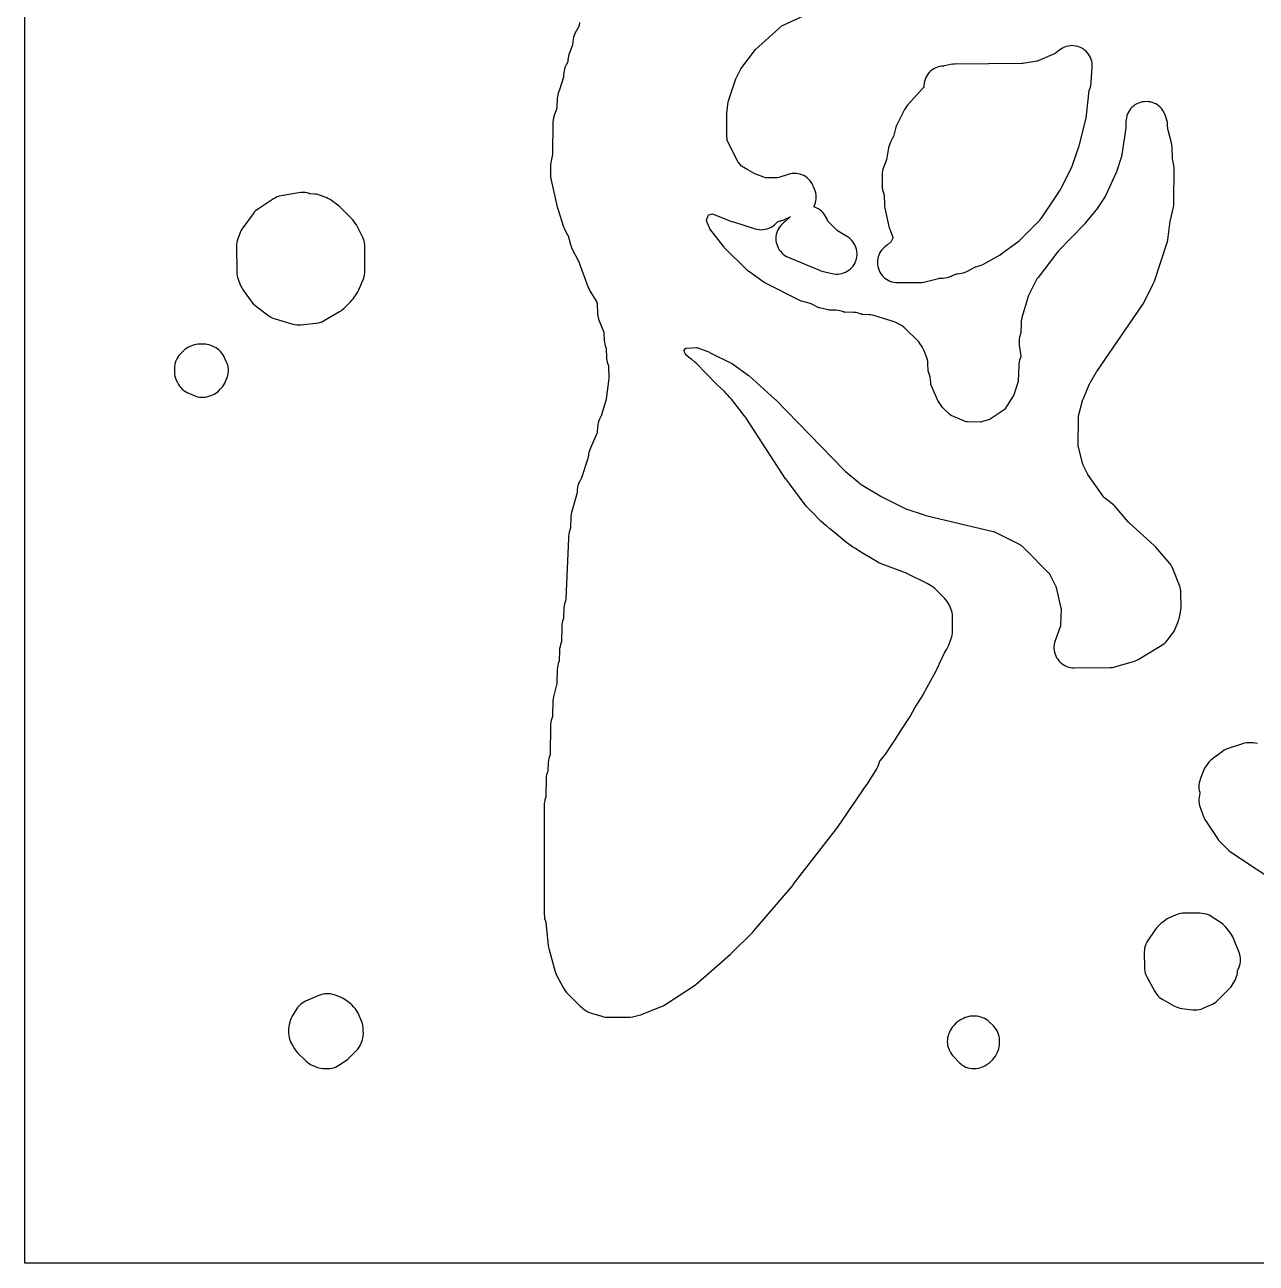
# Model space of a CAD drawing. Header units: millimetres. Extents: x 0 to 300, y 0 to 300.
# Drawn here: x 0 to 152.3, y 0 to 153.2 of the extents above; entities that cross this region are included whole.
import ezdxf

# ---------------------------------------------------------------- set-up
doc = ezdxf.new("R2010")
doc.units = ezdxf.units.MM
doc.layers.add('CUT', color=7, linetype='CONTINUOUS')

msp = doc.modelspace()

# ---------------------------------------------------------------- linework, layer by layer
at = {"layer": 'CUT'}
for points in [[(299.9954, 299.9386), (299.9954, 0.0614), (299.9926, 0.0029), (299.9341, 0), (0.0614, 0), (0.0029, 0.0029), (0, 0.0614), (0, 299.9386), (0.0029, 299.9971), (0.0614, 300), (299.9341, 300), (299.9926, 299.9971)], [(106.3574, 130.7145), (106.3965, 130.4871), (106.8915, 128.2376), (106.9398, 128.0522), (107.0021, 127.8711), (107.3845, 126.8849), (107.3913, 126.8657), (107.4022, 126.8257), (107.3877, 126.7869), (107.3791, 126.7685), (107.1773, 126.363), (107.168, 126.3455), (107.1463, 126.311), (107.1181, 126.2815), (107.1034, 126.2682), (106.7314, 125.9493), (106.7165, 125.9372), (106.6204, 125.8698), (106.5456, 125.8227), (106.3536, 125.6735), (106.1769, 125.5065), (106.0173, 125.323), (105.8762, 125.1249), (105.7551, 124.914), (105.655, 124.6924), (105.577, 124.4621), (105.5217, 124.2253), (105.4896, 123.9842), (105.4812, 123.7412), (105.4964, 123.4985), (105.535, 123.2584), (105.5969, 123.0232), (105.6813, 122.7952), (105.7874, 122.5764), (105.9143, 122.3689), (106.0608, 122.1748), (106.2254, 121.9958), (106.4066, 121.8337), (106.6028, 121.6899), (106.8119, 121.5659), (107.0322, 121.4628), (107.2614, 121.3815), (107.4974, 121.3229), (107.738, 121.2876), (107.9809, 121.2757), (110.6314, 121.2757), (110.9337, 121.294), (111.2316, 121.3487), (113.0303, 121.7935), (113.0487, 121.7976), (113.1257, 121.809), (113.1445, 121.8105), (113.6059, 121.835), (113.8702, 121.8633), (114.13, 121.9194), (114.3824, 122.0028), (115.2774, 122.3523), (115.2939, 122.3583), (115.329, 122.3685), (115.3651, 122.3756), (115.3821, 122.3778), (115.6397, 122.4051), (115.8698, 122.4404), (116.0957, 122.4969), (116.3153, 122.5742), (116.5267, 122.6716), (117.5221, 123.1876), (117.5376, 123.1952), (117.5709, 123.2089), (117.6054, 123.2197), (117.6218, 123.2237), (117.8317, 123.2697), (118.0681, 123.3337), (118.2971, 123.4206), (118.5165, 123.5295), (120.6597, 124.7275), (120.9265, 124.8998), (122.8655, 126.3339), (123.0147, 126.4533), (123.1543, 126.5838), (125.5531, 129.0037), (125.7099, 129.1773), (125.8497, 129.3649), (128.0209, 132.5811), (128.1852, 132.8624), (129.4893, 135.472), (129.6248, 135.7995), (130.4199, 138.1863), (130.4738, 138.3719), (131.2864, 141.6326), (131.3464, 141.9709), (131.674, 145.03), (131.6766, 145.0496), (131.6849, 145.0894), (131.6971, 145.1283), (131.7045, 145.1466), (131.7415, 145.233), (131.8179, 145.4347), (131.8766, 145.6423), (131.9171, 145.8541), (131.9393, 146.0687), (132.0509, 147.9336), (132.0537, 148.1741), (132.0334, 148.4138), (131.9902, 148.6504), (131.9244, 148.8817), (131.8367, 149.1056), (131.7279, 149.3201), (131.5989, 149.5232), (131.4511, 149.7129), (131.2857, 149.8875), (131.1043, 150.0454), (130.9085, 150.1851), (130.7003, 150.3054), (130.4814, 150.4052), (130.254, 150.4834), (130.0201, 150.5394), (129.7819, 150.5727), (129.5416, 150.583), (129.3014, 150.5701), (129.0636, 150.5342), (128.8304, 150.4756), (128.6038, 150.3948), (128.3861, 150.2927), (128.1792, 150.1701), (127.985, 150.0282), (127.5497, 149.6768), (127.5358, 149.666), (127.5054, 149.6457), (127.4732, 149.6281), (127.4577, 149.6208), (125.3483, 148.6971), (125.3433, 148.695), (125.2959, 148.6785), (125.2715, 148.6723), (125.2479, 148.6678), (123.4466, 148.3655), (123.4413, 148.3647), (123.3626, 148.3576), (123.3439, 148.3571), (115.0806, 148.3119), (114.8053, 148.2952), (114.5335, 148.2483), (113.7696, 148.0724), (113.7506, 148.0685), (113.6714, 148.0583), (113.6521, 148.0572), (113.6505, 148.0571), (113.4022, 148.0368), (113.157, 147.9918), (112.9176, 147.9226), (112.6862, 147.8299), (112.4653, 147.7147), (112.2569, 147.578), (112.0631, 147.4213), (111.8859, 147.246), (111.727, 147.054), (111.5881, 146.8471), (111.4704, 146.6274), (111.3752, 146.3971), (111.3034, 146.1584), (111.2557, 145.9138), (111.2326, 145.6656), (111.234, 145.4686), (111.2329, 145.4436), (111.2091, 145.4117), (111.1964, 145.3971), (109.2156, 143.2304), (109.0717, 143.058), (108.9439, 142.8735), (108.8331, 142.6782), (107.9504, 140.9452), (107.8498, 140.7209), (107.7716, 140.4878), (107.4472, 139.3351), (107.4412, 139.3158), (107.4105, 139.238), (107.4017, 139.2198), (107.1039, 138.645), (107.0035, 138.4258), (106.9246, 138.1979), (106.8681, 137.9635), (106.58, 136.4529), (106.5762, 136.4351), (106.5555, 136.363), (106.5493, 136.3459), (106.2314, 135.5283), (106.1593, 135.3145), (106.1067, 135.0952), (106.074, 134.872), (106.0617, 134.6467), (106.0489, 133.3289), (106.0618, 133.0493), (106.1059, 132.7729), (106.1807, 132.5031), (106.2817, 132.2046), (106.2875, 132.186), (106.2966, 132.1468), (106.3018, 132.107), (106.3029, 132.0875), (106.3394, 130.9445)], [(26.2142, 122.5976), (26.2263, 122.368), (26.2594, 122.1406), (26.3133, 121.9172), (26.3874, 121.6996), (26.6581, 121.0111), (26.741, 120.8231), (26.8391, 120.6426), (26.9517, 120.4707), (28.0965, 118.8708), (28.2618, 118.664), (28.448, 118.4757), (28.653, 118.3083), (30.1998, 117.1761), (30.4385, 117.0214), (30.6932, 116.8949), (30.9607, 116.7981), (33.1611, 116.1406), (33.4027, 116.0814), (33.649, 116.0464), (33.8976, 116.0361), (34.1459, 116.0505), (35.9937, 116.2506), (36.245, 116.2908), (36.4909, 116.3564), (36.7288, 116.4466), (36.9564, 116.5606), (38.9458, 117.687), (39.133, 117.8042), (39.3092, 117.9375), (39.4729, 118.0858), (40.3218, 118.9263), (40.4723, 119.0891), (40.6077, 119.2646), (41.0633, 119.9122), (41.2077, 120.1434), (41.3261, 120.3889), (41.895, 121.7539), (41.9789, 121.9873), (42.0393, 122.2277), (42.0755, 122.473), (42.0873, 122.7207), (42.0812, 125.7398), (42.0696, 125.9754), (42.0358, 126.2088), (41.9802, 126.438), (41.9033, 126.661), (41.8056, 126.8757), (41.0198, 128.4078), (40.8928, 128.6273), (40.7441, 128.8328), (40.5755, 129.0222), (39.02, 130.5997), (38.8768, 130.7338), (38.7236, 130.8564), (37.9381, 131.4356), (37.7604, 131.5553), (37.573, 131.6593), (37.3774, 131.7469), (36.5916, 132.0591), (36.3418, 132.1434), (36.0845, 132.2009), (35.8225, 132.231), (35.3172, 132.2622), (35.2971, 132.264), (35.256, 132.2707), (35.2158, 132.2816), (35.1742, 132.2964), (34.9261, 132.3704), (34.6716, 132.4182), (34.4136, 132.4395), (34.1548, 132.434), (33.8979, 132.4018), (31.7067, 132.0107), (31.4628, 131.9544), (31.2258, 131.874), (30.9979, 131.7704), (30.7816, 131.6444), (28.8943, 130.4152), (28.7111, 130.2837), (28.5405, 130.1363), (28.3838, 129.9741), (28.2425, 129.7984), (26.9753, 128.0699), (26.849, 127.88), (26.7405, 127.6793), (26.6507, 127.4695), (26.3523, 126.6736), (26.282, 126.4565), (26.2318, 126.2338), (26.2021, 126.0075), (26.1932, 125.7794)], [(18.6066, 111.3744), (18.5488, 111.1334), (18.5152, 110.8879), (18.506, 110.6402), (18.5111, 110.238), (18.5287, 109.9715), (18.5747, 109.7083), (18.6485, 109.4516), (18.7493, 109.2042), (18.8886, 108.9085), (19.0062, 108.6882), (19.1451, 108.4807), (19.3041, 108.2881), (19.4815, 108.1123), (19.6755, 107.9551), (19.8843, 107.8181), (20.1056, 107.7026), (20.9372, 107.3202), (21.1548, 107.2322), (21.3798, 107.165), (21.61, 107.1193), (21.8436, 107.0953), (22.0783, 107.0934), (22.3122, 107.1134), (22.5432, 107.1554), (22.7693, 107.2188), (23.0222, 107.3027), (23.2293, 107.3818), (23.4286, 107.479), (23.6185, 107.5934), (23.7975, 107.7242), (23.9642, 107.8703), (24.19, 108.0866), (24.3536, 108.2591), (24.5002, 108.4462), (24.6282, 108.6465), (24.7367, 108.858), (24.9695, 109.3705), (25.06, 109.5992), (25.1277, 109.8358), (25.1718, 110.0778), (25.1919, 110.323), (25.1878, 110.569), (25.1595, 110.8134), (25.1073, 111.0539), (25.0318, 111.288), (24.9336, 111.5136), (24.6083, 112.1707), (24.4945, 112.3756), (24.3621, 112.569), (24.2121, 112.7492), (24.0459, 112.9145), (23.8649, 113.0635), (23.6708, 113.195), (23.4653, 113.3076), (23.2204, 113.4273), (23.0127, 113.5173), (22.7978, 113.5882), (22.5774, 113.6393), (22.3532, 113.6704), (22.1271, 113.681), (21.6574, 113.6818), (21.428, 113.6716), (21.2006, 113.6404), (20.9769, 113.5885), (20.7589, 113.5163), (20.5485, 113.4244), (20.2708, 113.2876), (20.0297, 113.1518), (19.805, 112.9901), (19.5996, 112.8045), (19.2299, 112.4313), (19.0644, 112.2469), (18.918, 112.0469), (18.7921, 111.8334), (18.688, 111.6085)], [(138.8012, 35.4354), (139.7755, 33.6157), (139.8979, 33.4111), (140.0393, 33.2191), (140.1983, 33.0415), (140.3735, 32.8798), (140.5633, 32.7355), (140.7659, 32.61), (142.22, 31.8027), (142.4375, 31.6954), (142.6644, 31.6096), (142.8986, 31.5463), (143.1377, 31.5059), (144.4888, 31.3449), (144.7505, 31.3276), (145.0125, 31.3378), (145.272, 31.3753), (145.5261, 31.4398), (145.7721, 31.5306), (146.7231, 31.9395), (146.9344, 32.0424), (147.1351, 32.1646), (147.3235, 32.3052), (147.4978, 32.4629), (149.0562, 34.0114), (149.2212, 34.1923), (149.3677, 34.3884), (149.4944, 34.598), (149.7191, 35.0145), (149.8203, 35.2253), (149.9015, 35.4447), (149.9617, 35.6707), (150.0006, 35.9013), (150.0331, 36.1699), (150.0355, 36.1865), (150.0431, 36.222), (150.0567, 36.2552), (150.0642, 36.2705), (150.1079, 36.3546), (150.207, 36.5698), (150.2853, 36.7933), (150.3422, 37.0234), (150.3769, 37.2577), (150.3894, 37.4943), (150.3794, 37.731), (150.347, 37.9657), (150.2926, 38.1963), (150.2165, 38.4207), (149.537, 40.1517), (149.4372, 40.3735), (149.3164, 40.5846), (149.1756, 40.7829), (148.5642, 41.5609), (148.3907, 41.7592), (148.1972, 41.9382), (147.9859, 42.0959), (146.907, 42.8157), (146.7135, 42.9325), (146.5102, 43.0313), (146.2989, 43.1114), (146.1459, 43.1616), (145.8935, 43.23), (145.6353, 43.2717), (145.3741, 43.2862), (143.467, 43.2919), (143.2359, 43.2819), (143.0066, 43.2506), (142.7813, 43.1982), (142.5618, 43.1252), (141.8449, 42.8494), (141.576, 42.7272), (141.3233, 42.5741), (140.7814, 42.2004), (140.5821, 42.0477), (140.3992, 41.8758), (140.0486, 41.5114), (139.904, 41.3473), (139.7743, 41.1713), (138.9244, 39.905), (138.7954, 39.6902), (138.6885, 39.4635), (138.6756, 39.4324), (138.5921, 39.1967), (138.5326, 38.9539), (138.4976, 38.7064), (138.4875, 38.4566), (138.5053, 36.5915), (138.5192, 36.351), (138.5562, 36.113), (138.6159, 35.8796), (138.6979, 35.653)], [(32.9074, 27.2824), (33.0193, 27.0815), (33.3811, 26.4973), (33.5522, 26.2544), (33.7509, 26.0336), (34.8189, 24.9799), (35.0061, 24.8128), (35.2092, 24.6654), (35.4259, 24.5391), (35.6543, 24.4351), (36.1303, 24.2466), (36.3541, 24.17), (36.5843, 24.1149), (36.8186, 24.0818), (37.055, 24.0711), (37.4789, 24.0718), (37.7244, 24.0843), (37.9676, 24.1209), (38.2059, 24.1812), (38.4372, 24.2646), (38.6592, 24.3703), (38.8697, 24.4973), (39.7982, 25.1217), (39.9966, 25.2699), (40.1794, 25.4371), (41.0266, 26.2925), (41.2031, 26.4908), (41.3576, 26.7067), (41.4883, 26.9377), (41.6213, 27.2048), (41.7149, 27.4172), (41.7885, 27.6373), (41.8413, 27.8633), (41.873, 28.0932), (41.8831, 28.3251), (41.8817, 28.8953), (41.8685, 29.1453), (41.8304, 29.3927), (41.7678, 29.6351), (41.6812, 29.87), (41.2321, 30.9226), (41.1316, 31.1309), (41.0122, 31.329), (40.8751, 31.5153), (40.7213, 31.6881), (40.4449, 31.9711), (40.2606, 32.1419), (40.06, 32.2933), (39.606, 32.6013), (39.3769, 32.7395), (39.1342, 32.8524), (38.433, 33.1341), (38.2158, 33.2099), (37.9927, 33.2655), (37.7653, 33.3003), (37.5358, 33.3141), (37.3999, 33.316), (37.1329, 33.3054), (36.8686, 33.2664), (36.61, 33.1994), (36.3599, 33.1052), (34.7402, 32.3939), (34.5133, 32.2802), (34.2991, 32.144), (34.0998, 31.9869), (33.9174, 31.8103), (33.7539, 31.6162), (33.611, 31.4064), (33.0856, 30.545), (32.9519, 30.2947), (32.8474, 30.0308), (32.7708, 29.8001), (32.7, 29.5408), (32.6574, 29.2754), (32.6436, 29.0069), (32.645, 28.3917), (32.6561, 28.1621), (32.6882, 27.9344), (32.7412, 27.7106), (32.8144, 27.4927)], [(115.7801, 24.6455), (115.9808, 24.4951), (116.1955, 24.3655), (116.4221, 24.2581), (116.6583, 24.174), (116.9017, 24.1139), (117.15, 24.0786), (117.4005, 24.0682), (117.4751, 24.0689), (117.704, 24.0815), (117.9308, 24.1149), (118.1535, 24.169), (118.3704, 24.2433), (118.5795, 24.3372), (118.8371, 24.4672), (119.0711, 24.6017), (119.2892, 24.7606), (119.4889, 24.9421), (119.7361, 25.1923), (119.9151, 25.3943), (120.0714, 25.6145), (120.203, 25.8503), (120.3269, 26.1036), (120.4178, 26.313), (120.4892, 26.5299), (120.5405, 26.7524), (120.5713, 26.9786), (120.5813, 27.2067), (120.5807, 27.5607), (120.5678, 27.8097), (120.5302, 28.0562), (120.4683, 28.2977), (120.3825, 28.5318), (120.2739, 28.7562), (120.1435, 28.9687), (119.9926, 29.1672), (119.8226, 29.3496), (119.3136, 29.844), (119.1317, 30.0043), (118.9351, 30.1463), (118.7256, 30.2685), (118.5053, 30.3699), (118.2763, 30.4494), (118.0406, 30.5064), (117.8004, 30.5403), (117.5582, 30.5507), (117.224, 30.5489), (116.9953, 30.5372), (116.7686, 30.5046), (116.5459, 30.4513), (116.329, 30.378), (116.1197, 30.2851), (115.8545, 30.1525), (115.6171, 30.0171), (115.396, 29.8567), (115.1937, 29.6731), (114.9447, 29.421), (114.7688, 29.2229), (114.6148, 29.0073), (114.4845, 28.7766), (114.3783, 28.563), (114.2838, 28.3478), (114.2098, 28.1248), (114.1572, 27.8958), (114.1262, 27.6628), (114.1173, 27.428), (114.1305, 27.1934), (114.1656, 26.961), (114.2224, 26.733), (114.3004, 26.5113), (114.3988, 26.298), (114.5186, 26.0674), (114.6437, 25.8532), (114.7895, 25.6525), (114.9545, 25.4672), (115.5956, 24.8152)]]:
    msp.add_lwpolyline(points, close=True, dxfattribs=at)
for points in [[(68.6125, 153.43), (68.5675, 153.0945), (68.564, 153.0734), (68.5527, 153.0287), (68.5364, 152.9856), (68.5271, 152.9663), (68.0647, 152.0703), (67.9612, 151.8426), (67.8811, 151.6056), (67.825, 151.3618), (67.7935, 151.1137), (67.76, 150.6738), (67.7581, 150.6551), (67.751, 150.6153), (67.74, 150.5764), (67.7336, 150.5588), (67.3961, 149.7037), (67.3244, 149.4955), (67.2713, 149.2818), (67.2371, 149.0642), (67.1952, 148.6895), (67.1929, 148.6724), (67.1854, 148.636), (67.1715, 148.6019), (67.1638, 148.5862), (66.9638, 148.2019), (66.8573, 147.9685), (66.7752, 147.7255), (66.7185, 147.4754), (66.6877, 147.2207), (66.6618, 146.8454), (66.6595, 146.8227), (66.6408, 146.7259), (66.6345, 146.704), (66.1296, 145.14), (65.996, 144.726), (65.9368, 144.5099), (65.8971, 144.2894), (65.8774, 144.0662), (65.8302, 142.977), (65.829, 142.9583), (65.8232, 142.9183), (65.8135, 142.8791), (65.8076, 142.8612), (65.4783, 141.9396), (65.3997, 141.674), (65.3509, 141.4012), (65.3327, 141.1247), (65.2917, 137.2302), (65.291, 137.2106), (65.2813, 137.1267), (65.2776, 137.1074), (65.1076, 136.3428), (65.0648, 136.089), (65.0483, 135.832), (65.0337, 134.6774), (65.0466, 134.3901), (65.0925, 134.1061), (65.8571, 130.6483), (65.9262, 130.3982), (66.6608, 128.1922), (66.7311, 128.0062), (66.8159, 127.8263), (67.1593, 127.1676), (67.1678, 127.1502), (67.1987, 127.0724), (67.2044, 127.0538), (67.5068, 125.9795), (67.5859, 125.744), (67.6879, 125.5176), (68.5404, 123.852), (68.5713, 123.7869), (68.5982, 123.7201), (69.7116, 120.691), (69.8007, 120.4791), (69.909, 120.2762), (70.7622, 118.8407), (70.7712, 118.8248), (70.7878, 118.7892), (70.7935, 118.7504), (70.7948, 118.7322), (70.8581, 117.3794), (70.8775, 117.1643), (70.9154, 116.9517), (70.9715, 116.7431), (71.0454, 116.5402), (71.629, 115.1302), (71.6351, 115.1146), (71.6458, 115.0802), (71.6503, 115.0449), (71.6513, 115.028), (71.6836, 114.1346), (71.7025, 113.905), (71.7425, 113.678), (71.8032, 113.4557), (71.8842, 113.24), (71.9048, 113.1919), (71.9112, 113.1759), (71.9227, 113.1404), (71.9274, 113.1039), (71.9284, 113.0864), (71.9664, 112.0377), (71.9822, 111.8334), (72.0146, 111.631), (72.0636, 111.432), (72.1969, 110.9724), (72.1982, 110.9672), (72.2084, 110.9175), (72.2113, 110.8913), (72.2125, 110.8678), (72.2478, 109.5073), (72.2479, 109.5025), (72.2445, 109.429), (72.2427, 109.4124), (71.925, 106.9097), (71.9243, 106.905), (71.9098, 106.8331), (71.9056, 106.8169), (71.3603, 104.9086), (71.3548, 104.8911), (71.3258, 104.8174), (71.3178, 104.8009), (71.1158, 104.4063), (71.01, 104.1704), (70.9291, 103.9249), (70.8741, 103.6722), (70.8454, 103.4153), (70.8042, 102.723), (70.8028, 102.7061), (70.7974, 102.6701), (70.7857, 102.636), (70.7791, 102.6202), (69.9325, 100.7237), (69.8423, 100.4911), (69.7757, 100.2506), (69.7335, 100.0047), (69.6903, 99.6473), (69.6875, 99.6285), (69.6695, 99.5485), (69.664, 99.5303), (68.8651, 97.1379), (68.8635, 97.1333), (68.8344, 97.0638), (68.8269, 97.0484), (68.6251, 96.6592), (68.5192, 96.4265), (68.4375, 96.1842), (68.3811, 95.9348), (68.3504, 95.6809), (68.3237, 95.2944), (68.3218, 95.2747), (68.3069, 95.1903), (68.302, 95.1711), (67.6377, 92.8622), (67.5882, 92.6586), (67.556, 92.4517), (67.5412, 92.2427), (67.5051, 90.9849), (67.5039, 90.9647), (67.498, 90.9216), (67.4875, 90.8794), (67.4811, 90.8603), (67.4119, 90.6719), (67.3353, 90.4243), (67.2848, 90.17), (67.2609, 89.9119), (67.2506, 89.6582), (66.9458, 82.1515), (66.9446, 82.133), (66.9391, 82.0936), (66.9297, 82.0549), (66.924, 82.0373), (66.84, 81.7966), (66.7684, 81.5524), (66.7221, 81.3022), (66.7014, 81.0486), (66.6639, 79.8163), (66.6636, 79.8108), (66.6579, 79.7616), (66.6493, 79.7333), (66.6406, 79.71), (66.6126, 79.6406), (66.5368, 79.4252), (66.4811, 79.2037), (66.4457, 78.9781), (66.4311, 78.7502), (66.3974, 76.9118), (66.3965, 76.892), (66.3912, 76.8496), (66.3815, 76.808), (66.3755, 76.7891), (66.2855, 76.5313), (66.2141, 76.2873), (66.1679, 76.0374), (66.1472, 75.784), (66.1097, 74.5513), (66.1094, 74.5458), (66.1037, 74.4966), (66.0951, 74.4684), (66.0864, 74.4451), (66.0543, 74.3655), (65.9793, 74.1525), (65.9239, 73.9337), (65.8884, 73.7108), (65.8732, 73.4856), (65.8364, 71.842), (65.8353, 71.8207), (65.8229, 71.7296), (65.8182, 71.7088), (65.4001, 70.0644), (65.3455, 69.7833), (65.3235, 69.4978), (65.2886, 67.7339), (65.2884, 67.7288), (65.2836, 67.68), (65.279, 67.6551), (65.2735, 67.633), (65.1297, 67.1066), (65.0824, 66.899), (65.0529, 66.6882), (65.0415, 66.4756), (65.0034, 63.035), (65.0026, 63.0147), (64.9974, 62.9711), (64.9874, 62.9284), (64.9812, 62.909), (64.8967, 62.6679), (64.826, 62.4282), (64.7795, 62.1827), (64.7578, 61.9338), (64.7213, 60.9505), (64.7203, 60.9329), (64.7153, 60.8953), (64.7034, 60.8594), (64.6855, 60.8159), (64.6873, 60.8151), (64.6186, 60.6347), (64.554, 60.3965), (64.5131, 60.1531), (64.4964, 59.9069), (64.4583, 57.82), (64.4572, 57.7973), (64.4435, 57.6998), (64.4383, 57.6776), (64.3244, 57.2514), (64.2772, 57.0373), (64.2488, 56.8199), (64.2397, 56.6009), (64.2677, 43.1172), (64.2796, 42.8786), (64.3142, 42.6423), (64.3713, 42.4103), (64.4022, 42.3218), (64.4018, 42.3217), (64.4401, 42.2014), (64.4485, 42.1614), (64.451, 42.1426), (64.7541, 39.2996), (64.7834, 39.1008), (64.8285, 38.9051), (65.5655, 36.2102), (65.6473, 35.9626), (65.7545, 35.7248), (66.5896, 34.1037), (66.7155, 33.8869), (66.8624, 33.6838), (67.0289, 33.4964), (68.7168, 31.7786), (68.8946, 31.6144), (69.0874, 31.4681), (69.415, 31.2438), (69.6366, 31.1084), (69.8709, 30.9967), (70.1156, 30.9099), (71.3743, 30.536), (71.6088, 30.4785), (71.8478, 30.4439), (72.089, 30.4325), (74.641, 30.4353), (74.9081, 30.4499), (75.1721, 30.4929), (76.0017, 30.6743), (76.2, 30.7262), (76.3934, 30.7943), (78.761, 31.7379), (78.9808, 31.838), (79.1898, 31.9589), (82.7405, 34.2476), (83.0309, 34.4663), (87.3185, 38.2123), (87.4443, 38.3302), (90.0682, 40.9628), (90.2001, 41.1058), (94.9984, 46.7349), (95.0748, 46.8292), (100.5353, 53.9036), (100.6176, 54.0166), (104.1845, 59.2149), (104.2437, 59.3053), (105.4031, 61.1621), (105.5259, 61.383), (105.6259, 61.6152), (105.7018, 61.8563), (105.7491, 62.0378), (105.7539, 62.0548), (105.7669, 62.0904), (105.7686, 62.0933), (105.7877, 62.1202), (105.7981, 62.133), (106.3286, 62.7544), (106.5246, 63.017), (107.203, 64.0627), (107.4837, 64.4469), (107.5909, 64.6061), (108.3248, 65.7918), (109.4418, 67.5136), (109.515, 67.6336), (110.1212, 68.6942), (111.1232, 70.3131), (111.1971, 70.4408), (112.5263, 72.9019), (112.7719, 73.3318), (112.8694, 73.5204), (112.9249, 73.64), (112.9789, 73.7401), (113.068, 73.9224), (113.134, 74.091), (113.8207, 75.5713), (114.0664, 75.9523), (114.2017, 76.1897), (114.3103, 76.4405), (114.6087, 77.2478), (114.677, 77.4617), (114.7259, 77.6808), (114.7548, 77.9035), (114.7637, 78.1278), (114.7568, 79.4261), (114.758, 79.97), (114.7449, 80.2314), (114.7046, 80.4899), (114.6374, 80.7428), (114.571, 80.9487), (114.4884, 81.1689), (114.3855, 81.3803), (114.2836, 81.5476), (114.2586, 81.6015), (114.1118, 81.8423), (113.9388, 82.0651), (113.793, 82.2324), (113.6524, 82.3811), (112.5687, 83.4365), (112.3549, 83.6223), (112.1215, 83.7827), (112.0933, 83.7998), (112.079, 83.8099), (112.0406, 83.8318), (111.8248, 83.9628), (111.641, 84.064), (109.1209, 85.3173), (109.1087, 85.3223), (109.104, 85.3247), (108.833, 85.4419), (105.7506, 86.5638), (105.672, 86.6032), (105.6424, 86.6181), (105.6109, 86.6339), (105.5112, 86.6838), (103.7241, 87.7621), (103.1923, 88.1023), (102.9183, 88.2776), (102.7523, 88.3838), (102.4458, 88.5799), (101.49, 89.2742), (100.1572, 90.3703), (99.5969, 90.8311), (99.2002, 91.1573), (99.1006, 91.2393), (98.478, 91.778), (97.3181, 92.9648), (96.7094, 93.5969), (96.6793, 93.63), (96.67, 93.6416), (94.6247, 96.3483), (94.1404, 96.9909), (94.119, 97.0226), (89.3226, 104.4096), (89.1918, 104.5924), (89.117, 104.6877), (89.1165, 104.6884), (89.1155, 104.6896), (87.4091, 106.862), (87.2192, 107.0771), (86.9167, 107.3825), (86.7543, 107.5814), (86.5445, 107.8081), (85.628, 108.6834), (83.0353, 111.3009), (82.8806, 111.4444), (82.4605, 111.8024), (82.265, 111.953), (82.0913, 112.0613), (81.782, 112.3567), (81.7781, 112.3606), (81.7454, 112.3975), (81.7302, 112.4226), (81.7187, 112.4445), (81.5649, 112.7575), (81.557, 112.7745), (81.5432, 112.8118), (81.5609, 112.8474), (81.5704, 112.8635), (81.7397, 113.1323), (81.7496, 113.1472), (81.7728, 113.1772), (81.8104, 113.1824), (81.8282, 113.1836), (83.1411, 113.237), (83.1604, 113.2373), (83.2019, 113.2347), (83.242, 113.2236), (83.2602, 113.217), (84.6885, 112.6581), (84.7388, 112.6371), (84.788, 112.6138), (87.4485, 111.2813), (87.4529, 111.2789), (87.519, 111.2393), (87.5334, 111.2295), (89.4967, 109.8162), (89.548, 109.7771), (89.5971, 109.7354), (92.7956, 106.8611), (92.8243, 106.8345), (92.8521, 106.8069), (101.3127, 98.1351), (101.4808, 97.9779), (103.1596, 96.5477), (103.3179, 96.4235), (103.4857, 96.3124), (106.0115, 94.7824), (106.1865, 94.6858), (108.6521, 93.4499), (108.9792, 93.314), (111.2588, 92.5514), (111.4735, 92.4901), (119.8161, 90.5058), (119.837, 90.5002), (119.925, 90.4682), (119.9446, 90.459), (123.0877, 88.8852), (123.1071, 88.8748), (123.1863, 88.8228), (123.2035, 88.8092), (123.63, 88.4514), (123.6744, 88.4123), (123.7168, 88.371), (126.7336, 85.2825), (126.7466, 85.2685), (126.7722, 85.2362), (126.7944, 85.2016), (126.8035, 85.1847), (127.5591, 83.689), (127.5689, 83.6681), (127.6025, 83.5746), (127.6083, 83.5524), (128.1816, 81.0209), (128.1826, 81.0159), (128.1897, 80.9674), (128.1911, 80.9421), (128.1911, 80.9193), (128.1427, 78.9352), (128.1417, 78.9152), (128.1361, 78.8723), (128.1259, 78.8303), (128.1196, 78.8113), (127.4621, 76.9844), (127.3916, 76.7542), (127.3435, 76.5184), (127.3184, 76.2791), (127.3164, 76.0384), (127.3375, 75.7987), (127.3816, 75.5621), (127.4482, 75.3308), (127.5368, 75.107), (127.6465, 74.8928), (127.7762, 74.6901), (127.9249, 74.5008), (128.0911, 74.3267), (128.2732, 74.1694), (128.4696, 74.0303), (128.6785, 73.9108), (128.8979, 73.8119), (129.1258, 73.7345), (129.3601, 73.6794), (129.5986, 73.6471), (129.8391, 73.6379), (134.2881, 73.6818), (134.5148, 73.6944), (134.7394, 73.7274), (134.96, 73.7807), (137.1539, 74.4172), (137.3586, 74.4863), (137.5566, 74.5728), (137.7464, 74.6761), (140.651, 76.4239), (140.8438, 76.5525), (141.0239, 76.6983), (141.1897, 76.8602), (141.3398, 77.0368), (141.9864, 77.8731), (142.1193, 78.0623), (142.234, 78.263), (142.3297, 78.4735), (142.6762, 79.3391), (142.7423, 79.5254), (142.7935, 79.7163), (142.9739, 80.5136), (143.0206, 80.7922), (143.0355, 81.0743), (143.0288, 82.9208), (143.0174, 83.1512), (142.9847, 83.3796), (142.9311, 83.604), (142.8571, 83.8224), (142.0767, 85.8177), (141.9592, 86.0744), (141.8135, 86.3162), (141.6414, 86.5401), (139.9127, 88.544), (139.7087, 88.7542), (136.6265, 91.5785), (136.5802, 91.6233), (136.5364, 91.6705), (134.8266, 93.6162), (134.6713, 93.7776), (134.5023, 93.9245), (133.561, 94.6712), (133.5472, 94.6827), (133.5192, 94.7096), (133.494, 94.7391), (133.4832, 94.7536), (131.516, 97.5542), (131.5132, 97.5583), (131.4742, 97.6238), (131.4662, 97.6392), (130.946, 98.7044), (130.9384, 98.721), (130.9109, 98.7948), (130.9057, 98.8123), (130.3443, 100.9204), (130.343, 100.9256), (130.3338, 100.9768), (130.3315, 101.0036), (130.331, 101.0277), (130.3376, 104.6944), (130.3377, 104.6999), (130.3422, 104.7521), (130.347, 104.7788), (130.3528, 104.8024), (130.8987, 106.804), (130.9234, 106.8835), (130.9536, 106.9611), (131.7253, 108.7564), (131.7585, 108.8271), (131.7962, 108.8954), (132.5969, 110.2403), (132.6169, 110.2728), (132.6381, 110.3047), (138.203, 118.4199), (138.3751, 118.7114), (139.5979, 121.1454), (139.7354, 121.4762), (141.2842, 126.1169), (141.3492, 126.3482), (141.3917, 126.5846), (141.6926, 128.8888), (141.7022, 128.9496), (141.7148, 129.0098), (142.0908, 130.5935), (142.1406, 130.8735), (142.1584, 131.1574), (142.1814, 135.4282), (142.165, 135.7278), (142.1128, 136.0233), (141.9827, 136.567), (141.9787, 136.586), (141.9677, 136.6692), (141.9666, 136.6886), (141.9303, 137.9775), (141.9057, 138.2637), (141.8484, 138.5452), (141.4308, 140.1268), (141.4264, 140.145), (141.4137, 140.2244), (141.4121, 140.243), (141.3793, 140.7898), (141.3438, 141.0853), (141.2734, 141.3745), (141.1115, 141.9012), (141.0283, 142.1311), (140.9231, 142.3516), (140.7969, 142.5609), (140.6509, 142.7569), (140.4864, 142.9376), (140.305, 143.1014), (140.1086, 143.2468), (139.8988, 143.3722), (139.6779, 143.4766), (139.4478, 143.5589), (139.2107, 143.6184), (138.969, 143.6544), (138.7249, 143.6666), (138.4808, 143.655), (138.239, 143.6196), (138.0018, 143.5607), (137.7715, 143.479), (137.5503, 143.3751), (137.3402, 143.2502), (137.1434, 143.1053), (136.9617, 142.942), (136.7967, 142.7616), (136.6502, 142.566), (136.5235, 142.3571), (136.4177, 142.1367), (136.334, 141.9071), (136.2731, 141.6705), (136.2356, 141.429), (136.2219, 141.185), (136.2176, 140.6046), (136.214, 140.5199), (136.2044, 140.4357), (135.6634, 136.8476), (135.6625, 136.8423), (135.6436, 136.7622), (135.6382, 136.7442), (135.0983, 135.1172), (135.0768, 135.0577), (135.0522, 134.9994), (133.7006, 132.0248), (133.6984, 132.0201), (133.6596, 131.95), (133.6498, 131.9347), (132.5581, 130.3127), (132.5244, 130.2652), (132.4885, 130.2195), (131.1466, 128.5936), (131.1167, 128.5588), (131.0855, 128.5252), (127.8757, 125.1944), (127.693, 124.9821), (125.3498, 121.9303), (125.2108, 121.7298), (125.092, 121.5166), (124.1793, 119.6723), (124.0929, 119.4772), (124.0235, 119.2755), (123.3414, 116.9801), (123.2888, 116.7699), (123.2545, 116.5559), (123.2389, 116.3398), (123.2032, 115.0962), (123.202, 115.075), (123.189, 114.9842), (123.1842, 114.9634), (123.0729, 114.5361), (123.0221, 114.2917), (122.996, 114.0434), (122.9947, 113.7938), (123.0183, 113.5453), (123.2125, 112.2127), (123.2146, 112.196), (123.2166, 112.16), (123.2088, 112.1246), (123.2043, 112.1089), (123.0705, 111.6818), (123.012, 111.46), (122.9742, 111.2336), (122.9572, 111.0048), (122.9048, 109.1443), (122.9038, 109.1262), (122.899, 109.0875), (122.8905, 109.0495), (122.8852, 109.0321), (122.3473, 107.3943), (122.3455, 107.3894), (122.3261, 107.3432), (122.314, 107.3203), (122.302, 107.3004), (121.2239, 105.6183), (121.213, 105.6022), (121.1869, 105.5696), (121.1547, 105.5431), (121.1388, 105.5319), (119.424, 104.3948), (119.4091, 104.3854), (119.3756, 104.3675), (119.3406, 104.3528), (119.3238, 104.3471), (118.373, 104.0491), (118.354, 104.0437), (118.3124, 104.0353), (118.2702, 104.0314), (118.2505, 104.0311), (116.584, 104.0503), (116.5658, 104.051), (116.527, 104.0552), (116.4897, 104.0669), (116.4727, 104.0735), (114.6046, 104.8626), (114.5854, 104.8713), (114.5459, 104.8935), (114.5091, 104.92), (114.4931, 104.9337), (113.6345, 105.7126), (113.6182, 105.7283), (113.5542, 105.8021), (113.541, 105.8204), (112.9551, 106.6895), (112.9453, 106.7048), (112.9079, 106.7737), (112.9005, 106.7902), (112.0951, 108.6936), (112.0876, 108.7126), (112.075, 108.7547), (112.067, 108.7979), (112.065, 108.8182), (112.0264, 109.3402), (111.9931, 109.6026), (111.9321, 109.86), (111.8444, 110.1094), (111.7818, 110.2611), (111.7758, 110.2767), (111.7651, 110.3109), (111.7607, 110.3461), (111.7597, 110.363), (111.7263, 111.2852), (111.7008, 111.562), (111.6447, 111.8342), (111.5588, 112.0985), (111.2664, 112.8525), (111.1537, 113.1017), (111.0144, 113.3371), (110.7422, 113.7447), (110.5876, 113.952), (110.4125, 114.1423), (108.9104, 115.6135), (108.725, 115.7779), (108.5241, 115.9231), (108.3099, 116.0478), (107.7481, 116.3385), (107.5356, 116.4361), (107.3151, 116.5134), (105.0416, 117.1928), (104.8428, 117.2434), (104.6404, 117.2776), (104.4359, 117.295), (103.6649, 117.329), (103.6437, 117.3305), (103.5983, 117.3378), (103.5541, 117.3501), (103.5341, 117.3575), (103.4395, 117.3959), (103.2296, 117.4704), (103.0138, 117.5259), (102.794, 117.562), (102.5718, 117.5784), (101.4277, 117.6116), (101.4103, 117.6125), (101.3731, 117.617), (101.3379, 117.6282), (101.3215, 117.6347), (101.2632, 117.6593), (101.0485, 117.7385), (100.8274, 117.7978), (100.6019, 117.8366), (100.3737, 117.8546), (99.5243, 117.8827), (99.5052, 117.8839), (99.4236, 117.8949), (99.4049, 117.8989), (98.2918, 118.1665), (98.2703, 118.1724), (98.1798, 118.2059), (98.1596, 118.2155), (97.5094, 118.549), (97.2823, 118.6515), (97.0462, 118.7309), (95.966, 119.0351), (95.9489, 119.0403), (95.8771, 119.0681), (95.861, 119.0757), (91.5426, 121.2373), (91.5378, 121.2398), (91.4676, 121.2823), (91.4523, 121.293), (89.4116, 122.7945), (89.3437, 122.8485), (89.2798, 122.9072), (86.6184, 125.5397), (86.5622, 125.5993), (86.5102, 125.6626), (84.7637, 127.9444), (84.7504, 127.9629), (84.7005, 128.0476), (84.6908, 128.0682), (84.3274, 128.903), (84.3205, 128.92), (84.3085, 128.9571), (84.3193, 128.9946), (84.3257, 129.0118), (84.5572, 129.592), (84.5644, 129.6089), (84.5824, 129.6436), (84.6185, 129.6587), (84.636, 129.6645), (85.0803, 129.7999), (87.4303, 128.8567), (87.6132, 128.7914), (87.6594, 128.7769), (90.3519, 127.9322), (90.5976, 127.8687), (90.8484, 127.8303), (91.1018, 127.8176), (91.3552, 127.8306), (91.606, 127.8693), (91.8516, 127.9332), (92.0894, 128.0216), (92.3171, 128.1337), (92.5322, 128.2683), (92.7325, 128.424), (92.9161, 128.5992), (92.9586, 128.6442), (93.0414, 128.7162), (93.1307, 128.7799), (93.2258, 128.8347), (93.3257, 128.8801), (93.4347, 128.9174), (93.4532, 128.9227), (93.5116, 128.938), (93.6026, 128.9596), (93.8884, 129.0456), (94.162, 129.1652), (94.6645, 129.4215), (94.7067, 129.4404), (94.6751, 129.4066), (94.1262, 128.8744), (94.1117, 128.861), (94.0798, 128.8357), (94.0647, 128.826), (93.8636, 128.6823), (93.6777, 128.5194), (93.5088, 128.3389), (93.3585, 128.1427), (93.2283, 127.9325), (93.1195, 127.7106), (93.0332, 127.479), (92.9702, 127.2399), (92.9311, 126.9959), (92.9162, 126.7491), (92.9259, 126.5021), (92.9598, 126.2573), (93.0178, 126.017), (93.0992, 125.7836), (93.2033, 125.5594), (93.329, 125.3466), (93.4751, 125.1472), (93.6401, 124.9632), (93.8226, 124.7964), (94.0206, 124.6485), (94.2322, 124.5208), (94.4555, 124.4147), (98.2976, 122.8155), (98.473, 122.7501), (98.6527, 122.698), (99.8573, 122.3973), (100.097, 122.3498), (100.3403, 122.3259), (100.5847, 122.3259), (100.8279, 122.3497), (101.0677, 122.3972), (101.3016, 122.4678), (101.5276, 122.561), (101.7434, 122.6758), (101.9469, 122.8111), (102.1363, 122.9657), (102.3096, 123.1379), (102.4653, 123.3263), (102.6019, 123.529), (102.718, 123.7441), (102.8126, 123.9695), (102.8847, 124.203), (102.9337, 124.4425), (102.959, 124.6856), (102.9605, 124.93), (102.9381, 125.1734), (102.892, 125.4134), (102.8228, 125.6478), (102.7309, 125.8743), (102.6174, 126.0908), (102.4833, 126.2951), (102.3299, 126.4854), (102.1586, 126.6597), (101.9712, 126.8166), (101.7693, 126.9543), (100.557, 127.6975), (100.5378, 127.71), (100.4633, 127.7685), (100.4465, 127.7841), (99.3767, 128.8437), (99.362, 128.859), (99.3344, 128.893), (99.3146, 128.9321), (99.3066, 128.9518), (99.2859, 129.0067), (99.2448, 129.1162), (99.1487, 129.3382), (99.0317, 129.5499), (98.8948, 129.7492), (98.7392, 129.9345), (98.5665, 130.1038), (98.3782, 130.2556), (98.1762, 130.3886), (97.9622, 130.5013), (97.7383, 130.5929), (97.5918, 130.6369), (97.6389, 130.7195), (97.7383, 130.9421), (97.8156, 131.1732), (97.87, 131.4108), (97.9011, 131.6526), (97.9084, 131.8962), (97.892, 132.1394), (97.8519, 132.3798), (97.7887, 132.6152), (97.7028, 132.8433), (97.5963, 133.0596), (97.5863, 133.0829), (97.5176, 133.2679), (97.4094, 133.4897), (97.2798, 133.6997), (97.1302, 133.8959), (96.9619, 134.0764), (96.7767, 134.2394), (96.5763, 134.3834), (96.3627, 134.5069), (96.1379, 134.6088), (95.9042, 134.688), (95.6638, 134.7438), (95.4191, 134.7756), (95.1725, 134.7832), (94.9263, 134.7663), (94.683, 134.7253), (94.4449, 134.6606), (93.2775, 134.2801), (93.1345, 134.2463), (93.1203, 134.2434), (93.1032, 134.2429), (92.3292, 134.2379), (91.6805, 134.2452), (91.6749, 134.2454), (91.6723, 134.2456), (91.6644, 134.2472), (91.6456, 134.2526), (91.4376, 134.3184), (90.318, 134.7457), (89.4595, 135.2092), (88.6817, 135.6635), (88.6771, 135.6664), (88.6692, 135.6719), (88.2816, 136.1149), (88.2781, 136.1191), (88.2768, 136.1209), (88.2267, 136.1974), (88.2181, 136.2134), (86.8877, 138.9013), (86.8805, 138.9166), (86.8773, 138.9249), (86.8721, 138.9639), (86.8711, 138.9844), (86.8596, 139.4946), (86.8526, 140.4246), (86.8455, 141.3658), (86.8415, 141.8932), (86.8388, 142.2546), (87.0328, 143.6197), (87.433, 144.8701), (87.522, 145.1483), (87.597, 145.3825), (87.9424, 146.4617), (88.5322, 147.6334), (88.5403, 147.6485), (88.5412, 147.65), (88.5797, 147.7118), (88.5899, 147.7258), (90.4132, 150.1262), (93.7023, 153.0709), (93.7073, 153.0751), (93.7204, 153.0828), (93.7373, 153.091), (96.8807, 154.5208)], [(152.4792, 64.2618), (152.2222, 64.3249), (151.9599, 64.3605), (151.6954, 64.3681), (151.3601, 64.3601), (151.1175, 64.3424), (150.8777, 64.3013), (150.6431, 64.237), (148.8679, 63.6565), (148.6178, 63.5596), (148.3795, 63.4364), (148.1558, 63.2885), (146.8773, 62.3404), (146.6798, 62.1776), (146.4999, 61.9955), (146.3397, 61.7959), (146.1726, 61.5646), (146.058, 61.3911), (145.9581, 61.2086), (145.8738, 61.0185), (145.4193, 59.8665), (145.3436, 59.6448), (145.289, 59.4169), (145.2559, 59.185), (145.2448, 58.951), (145.2555, 58.7169), (145.2882, 58.4849), (145.3424, 58.257), (145.3745, 58.1455), (145.3788, 58.1292), (145.3857, 58.0935), (145.3795, 58.0581), (145.3754, 58.0414), (145.336, 57.8948), (145.2819, 57.6429), (145.2541, 57.3868), (145.2527, 57.1291), (145.2779, 56.8727), (145.3294, 56.6203), (145.4065, 56.3745), (145.8661, 55.1375), (145.985, 54.8673), (146.135, 54.6131), (147.5402, 52.5233), (147.6815, 52.3332), (147.8401, 52.1574), (148.7726, 51.2177), (148.9601, 51.047), (149.1639, 50.8961), (158.5531, 44.6591)]]:
    msp.add_lwpolyline(points, dxfattribs=at)

doc.saveas('drawing.dxf')
